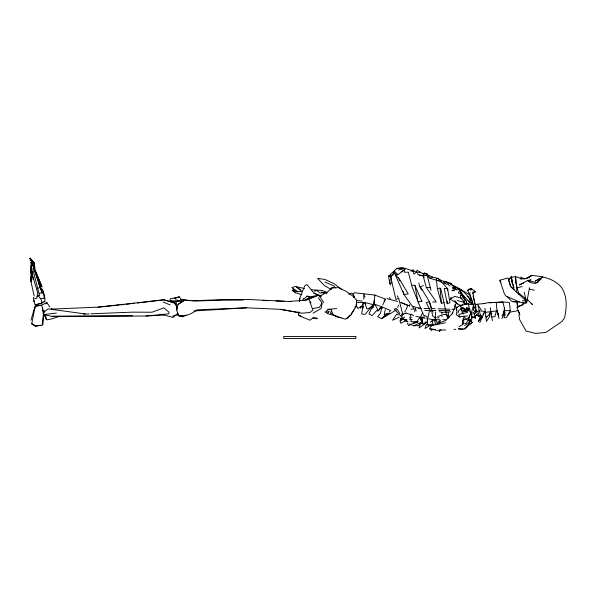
<?xml version="1.0" encoding="UTF-8"?>
<svg xmlns="http://www.w3.org/2000/svg" width="596" height="596" viewBox="0 0 596 596"><rect width="100%" height="100%" fill="white"/><g stroke="black" fill="none" stroke-linecap="round" stroke-linejoin="round"><path stroke-width="0.89" d="M42.614 310.374L42.629 307.752M440.109 320.559L440.072 322.272L438.939 323.181M43.806 302.366L44.856 301.39L44.931 298.447L40.483 298.387M428.189 276.551L430.081 278.25L432.934 277.125L438.351 278.541L447.626 288.68L449.95 302.746L447.223 303.751L447.291 301.092M447.581 290.453L447.626 288.68L444.191 288.494L447.223 303.751M464.172 302.373L464.299 298.738L461.431 294.454L466.683 301.889L466.407 304.496M398.411 269.906L405.578 268.498L404.364 269.869L404.282 272.193L408.387 272.216L411.62 285.149L414.92 285.447L421.901 301.516M454.882 307.529L455.001 304.839L455.888 303.915L452.17 313.891M435.236 318.562L435.594 311.991M511.711 278.28L511.465 276.641L508.612 279.442L510.683 286.609L525.761 300.585L525.612 303.386L519.392 301.971L511.696 301.323L507.36 296.786M450.859 284.679L450.941 283.212L447.522 282.906L444.497 281.573L445.041 283.554L443.32 282.869M525.657 302.649L525.739 301.174M30.791 280.008L31.32 271.329L32.065 271.262L33.085 279.502M42.942 324.418L43.553 314.718M31.268 274.801L30.932 280.008L31.327 281.744M363.165 308.072L363.292 306.314M516.561 292.033L516.866 287.741L515.577 276.678L511.271 277.177L511.636 279.628M298.79 311.894L298.484 315.433L309.965 320.231L312.952 317.906L317.079 318.033M299.699 301.278L299.997 297.747L304.698 285.901L306.918 284.515L314.055 293.217L320.544 296.443M177.444 312.9L177.288 314.673L172.549 316.141M390.052 279.926L389.717 283.525L390.656 285.067M177.958 301.569L172.631 301.501L170.054 300.6L170.255 298.745L179.605 297.099L181.929 300.868M31.223 264.46L30.418 271.724L31.119 273.303M374.236 300.593L374.623 304.183L371.829 308.84L374.236 300.593L374.862 295.087L354.352 292.733L353.279 294.409L353.994 297.65M471.935 304.541L472.36 300.838M30.843 281.781L32.065 271.262M429.343 311.112L427.533 320.29M468.307 319.91L471.369 321.996L471.846 318.249L471.004 312.654L469.804 311.358M462.667 324.507L462.898 322.771M463.122 321.035L463.569 317.571M356.527 302.634L363.344 302.53L361.72 314.047L365.11 314.375L373.148 304.601L364.625 302.515L366.957 309.004L372.038 306.918L373.148 304.601L368.946 313.988L372.165 315.575L376.836 310.382L377.916 311.008L381.976 306.888L390.633 310.568L389.255 311.812M494.658 302.455L502.83 302.001L504.447 308.192L503.411 314.405L504.618 310.68L502.167 315.776M529.509 287.667L526.67 303.036L524.175 292.122M299.274 301.36L299.758 298.611M31.744 323.762L35.164 306.225L41.705 305.107L43.612 312.96L42.115 325.52L35.164 325.535L31.744 323.762L35.611 326.638L40.498 325.155M34.724 308.855L35.238 306.225L41.765 305.107M384.271 314.576L389.434 313.116L386.491 314.502L384.271 314.576L385.247 309.659M469.767 315.09L468.94 318.696L466.325 323.39L462.459 323.218L462.891 321.207L464.187 319.97L463.338 318.838L462.734 321.438M34.091 300.183L34.963 304.832L42.063 302.984L35.745 305.01M471.339 313.064L473.589 304.928L473.634 310.62M462.138 307.648L461.535 310.047L464.791 310.576M414.503 311.864L415.501 308.08L416.127 311.015M177.981 304.467L183.717 300.742L177.981 304.467L176.55 309.838L178.77 315.507C185.378 316.908 191.815 313.824 196.926 309.86L246.55 307.819L280.515 309.324L301.896 313.168L309.92 312.505L312.878 310.054L309.778 301.889M471.332 316.498L471.972 314.129M489.517 315.649L490.664 311.641L490.277 307.618M30.992 320.208L34.479 308.147M397.718 307.543L398.448 305.159M457.922 313.138L458.756 310.441L461.915 308.788M295.452 292.755L292.554 290.632L293.15 288.74L295.452 292.755L301.874 294.767M409.81 317.966L411.039 314.025L413.557 315.701M469.715 315.008L468.94 317.474L466.445 319.523L463.338 318.838M360.356 308.281L362.301 305.815L363.344 302.53M473.649 305.115L469.506 294.305L470.073 292.681M470.922 290.252L471.488 288.628L475.452 291.735L472.494 293.508M468.277 318.86L470.505 319.806L469.074 323.896L464.805 329.096L461.356 329.23L458.369 328.597M411.292 319.91L410.726 321.46L417.394 322.429M406.286 313.116L402.695 314.219L398.657 298.134L395.967 299.572L390.253 275.33L390.305 277.229L393.71 272.871L394.388 271.053L397.815 274.734L404.364 269.869M439.9 329.767L439.222 331.488L441.092 329.625M481.203 309.853L477.776 304.608L480.175 314.152L482.008 317.78L482.44 316.849L478.357 321.4L480.689 315.545L481.859 316.409M501.929 318.577L504.67 312.133L504.447 308.192M405.98 309.734L407.887 305.375L409.675 305.741M31.156 260.772L31.342 260.355L42.078 292.271M479.802 322.592L484.861 311.559L479.378 310.695L475.556 312.289M382.766 304.914L385.515 299.132L374.862 295.087M422.676 312.587L420.366 317.4L420.403 319.173M432.532 325.751L432.994 324.783L432.055 319.97M330.683 289.552L331.406 288.062L333.708 287.421M175.5 303.736L176.274 302.194L178.442 300.57M331.547 310.874L330.288 313.235L332.762 313.563M404.803 311.887L405.585 310.449M529.36 280.56L531.021 279.837L527.572 280.56L530.351 282.66L535.67 283.495L541.466 278.757L539.998 278.332L537.585 282.742L527.572 280.56L519.414 284.895L523.564 283.093M507.65 315.329L510.303 310.59L509.394 302.418L502.83 302.001L497.816 302.381M354.039 309.816L350.925 314.204M461.237 306.21L450.189 299.08L451.269 297.352M522.729 304.735L524.04 302.641M321.758 303.573L319.344 307.357L312.356 308.616M469.879 315.336L470.765 313.965L469.76 309.331L464.388 310.106L464.724 311.656M470.505 319.806L468.039 323.546L464.53 325.565M468.583 324.641L466.608 327.636L464.291 328.441M478.357 321.4L481.859 316.103M482.864 314.584L484.861 311.559M490.039 316.007L486.418 321.43L484.913 308.363M401.324 317.035L403.388 314.085M401.056 315.329L402.725 313.235M509.252 279.39L511.465 276.641L512.329 283.13M463.934 310.658L462.042 312.997L463.159 314.032M409.81 319.151L411.396 317.206M383.921 301.032L385.515 299.132M380.814 307.67L377.916 311.008L376.91 307.841L374.623 304.183L381.976 306.888L380.367 313.451L377.678 316.707L381.686 318.651L397.308 309.391L399.834 313.399M346.835 318.8L349.755 315.515M411.851 323.345L416.321 322.548L419.882 317.214L421.61 322.175L418.429 325.625L413.698 325.766L409.161 323.829M476.204 315.187L478.111 313.176L479.288 316.461L476.204 315.187L477.612 315.18M45.676 303.915L46.905 302.619L49.692 306.933M452.908 312.997L445.666 320.559L432.696 325.371L445.346 322.786M326.005 293.59L331.406 288.062L338.722 287.637L346.44 291.541L353.383 296.54L356.602 300.131L356.311 305.808L350.835 315.217L345.308 319.158L336.829 316.7L332.732 314.278L331.309 309.868M474.49 316.841L475.541 315.768M391.17 279.978L391.132 276.462L394.612 273.005M475.37 311.015L473.5 312.84L470.87 313.042M391.892 282.742L389.717 283.525L388.562 276.127L396.869 268.446L401.935 267.455L412.976 270.919M327.919 312.624L329.365 311.298M467.569 290.446L469.104 289.053L471.488 288.628L467.569 290.446L469.506 294.305M387.191 313.675L381.686 318.651L386.491 314.502M468.061 310.851L464.448 311.343L468.061 310.851L469.76 309.331M406.479 320.372L400.743 323.3L400.065 320.931L404.647 317.012M458.987 326.779L462.965 324.41M177.884 313.421L173.064 317.422L160.831 314.196M431.176 330.72L433.217 329.044M303.662 299.006L307.514 296.1M429.91 327.472L431.303 326.422M466.631 326.653L472.702 322.175L466.668 326.437M471.25 318.078L472.755 317.042L471.265 316.454M437.844 322.309L440.101 320.752M426.021 323.151L419.033 327.956L420.5 323.613L423.257 323.382M431.839 324.008L425.008 328.582L426.483 324.388L429.15 325.23M528.883 277.371L531.774 275.456C542.583 276.32 554.6 278.704 561.678 287.652C567.571 296.912 566.669 307.558 564.561 317.817L561.834 321.572L545.861 332.449L535.543 333.41L526.082 331.018L519.541 319.426L518.952 314.636M460.112 317.34L456.141 314.628L456.886 311.715L456.052 307.961L460.611 304.958M461.304 294.782L460.254 295.467L461.207 298.983M400.065 320.931L402.337 319.463M427.086 321.728L422.929 324.38L421.655 317.661L425.261 318.346M326.034 311.164L329.156 309.25L330.773 309.533M401.19 271.806L403.567 270.353M362.301 305.815L357.831 308.49L355.954 304.847M450.189 299.08L454.778 296.361L461.282 298.097L465.968 304.616M539.998 278.332L535.379 281.066L542.949 276.827M313.079 313.131L321.073 308.542L322.242 303.029L318.309 297.732M324.217 293.716L319.612 296.376L323.74 302.448M430.193 322.183L434.648 319.65L429.008 319.009M304.273 300.511L310.255 297.113L317.199 295.653L306.366 300.19M186.108 315.046L182.845 316.826L179.739 315.5M465.282 304.183L460.03 306.195L462.854 304.273M525.285 278.704L531.774 275.456L527.43 278.325L521.008 278.988L518.617 277.445L515.577 276.678L515.734 282.854L518.609 293.113L526.231 299.147M432.994 324.783L430.692 325.915L427.719 324.641L426.9 316.476L423.637 315.195L418.027 301.934L414.92 285.447M42.443 304.765L46.905 302.619M399.253 317.169L392.57 320.253L396.72 314.129L398.121 314.889M410.92 324.529L408.454 325.654L407.56 323.352M413.386 323.397L415.844 322.265M413.698 325.766L421.61 322.175M37.63 288.419L41.921 286.616L35.075 269.995L34.382 263.112L30.12 258.12L30.754 260.743M518.393 306.523L522.372 304.921L523.817 302.753L522.372 304.973L516.807 307.119L519.935 314.532M519.392 301.971L505.855 296.063L504.261 293.545L499.873 280.209L507.911 278.012L510.683 286.609L514.154 289.455M317.199 295.653L305.003 300.228L288.769 301.472M475.258 305.01L477.679 304.109L484.831 303.535M41.601 302.567L44.856 301.39M423.383 285.626L420.336 286.683L429.44 301.718L431.817 308.646M464.582 308.49L463.226 308.959L462.459 308.385M451.902 290.848L454.51 289.961L452.58 288.3M59.876 316.208L52.418 318.733L46.846 319.806L43.873 314.755M437.695 316.543L441.234 315.381M42.525 311.097L43.962 310.62M348.541 294.23L351.998 293.098L354.538 296.711M424.188 273.087L426.751 273.475L430.081 278.25L437.3 280.463L439.841 279.695L443.282 281.223L445.041 283.554M436.309 279.382L437.382 288.568L441.413 303.304L444.013 302.537L440.697 288.494M462.459 323.218L463.524 322.92M36.907 296.443L38.546 295.996L41.236 299.863L42.011 303.193M438 288.591L440.042 288.047L441.413 303.304M463.181 297.955L460.909 292.941L458.868 293.485L458.443 291.831M311.03 296.801L313.95 296.033L315.403 296.599M473.552 313.98L475.124 313.57L476.584 311.44L474.49 310.769M182.54 315.597L179.426 316.387L176.58 314.353M314.256 291.228L316.841 290.58L320.484 293.187M39.239 293.463L43.53 292.398L44.424 296.748M467.547 312.364L458.875 314.494L459.337 316.528M34.568 298.7L36.922 298.127L37.734 292.919L31.32 271.329M418.027 301.934L421.864 301.025M295.318 286.475L291.921 287.51L297.814 291.921M483.55 303.669L487.848 302.731L492.989 302.552M516.866 287.741L522.185 286.587M301.531 291.198L299.252 291.69L292.554 290.632M432.741 302.016L436.242 301.896L426.259 287.376L423.167 275.926L427.123 275.076L431.005 290.334M518.215 310.628L510.318 312.058L506.213 317.623L504.097 317.683L504.67 312.133L505.192 315.373M447.425 283.882L450.941 283.212L451.507 284.583M396.631 308.609L394.165 309.019L403.268 318.659L407.887 321.825L404.58 320.536M458.771 316.759L467.614 315.94M485.695 312.364L490.352 311.663L489.368 314.211L486.515 317.437L486.008 316.297M489.659 302.746L496.326 302.358L496.557 307.312L499.031 318.54M492.035 317.02L494.963 316.58L496.431 310.896L490.664 311.641L492.408 320.626M439.341 311.693L441.897 312.326L450.703 311.827M475.452 291.735L472.74 292.122L475.034 304.914M464.82 304.295L468.359 303.789L469.32 308.423L464.016 309.182M468.963 304.623L472.144 304.183M463.368 307.827L460.507 308.214L463.181 307.99M454.882 288.01L457.385 287.689L453.943 286.877L455.433 287.786L453.943 286.877M131.887 303.677L134.636 303.349M137.378 303.014L140.127 302.679M141.96 302.455L163.922 299.795L176.103 303.357L177.072 308.847M44.253 314.785L52.09 316.327L145.99 316.014L168.72 313.839L169.085 312.274L163.893 307.871L151.987 312.23L132.394 312.148L90.927 313.794M56.344 313.064L44.38 314.45L42.763 313.086L48.157 308.884L85.161 313.928M51.763 309.078L98.005 307.156L163.922 299.795L175.924 303.58M522.446 300.935L525.761 300.585M98.005 307.156L119.066 305.003M120.899 304.817L124.564 304.444M126.397 304.258L130.055 303.885M323.233 292.919L325.982 292.658M402.099 319.568L400.445 318.927L403.268 318.659M327.644 309.421L336.666 308.601M354.717 306.97L356.52 306.806M400.445 318.927L406.993 319.717M473.433 306.933L475.258 306.813M193.916 310.978L246.55 307.819M436.577 330.422L445.689 329.879M453.891 329.387L455.709 329.283M458.443 329.119L463.003 328.843M145.99 316.014L163.595 315.046M83.552 314.085L89.087 313.868M410.994 309.175L414.28 309.041L403.991 294.513L395.126 274.518L397.815 274.734M191.681 300.794L222.822 299.587L243.28 300.079M491.126 302.53L496.326 302.358M442.753 319.724L446.076 319.62M504.976 310.665L510.303 310.59M396.869 268.446L404.289 268.394M52.09 316.327L132.386 315.791M321.184 292.837L326.541 292.815M424.866 310.553L436.004 310.516M438.79 310.501L449.928 310.464M435.78 319.732L439.945 319.717M37.213 295.549L39.567 295.571L32.698 268.915M414.756 321.818L418.437 321.862M410.048 319.553L412.261 319.583M466.4 303.751L468.359 303.789L467.227 303.647M262.806 300.555L268.386 300.689M436.674 317.802L439.11 317.869M361.057 306.508L362.912 306.56M371.248 306.813L373.103 306.873M418.496 308.244L421.275 308.333M424.054 308.415L429.619 308.586M431.467 308.639L435.177 308.75M437.956 308.832L449.995 309.197M451.85 309.257L454.629 309.339M436.205 278.466L438.351 278.541M275.821 300.905L284.143 301.271M424.747 316.908L420.366 317.4L415.963 316.193M180.774 299.535L189.848 300.682M443.126 314.479L446.367 314.643M319.359 296.324L321.162 296.421M410.949 271.016L413.103 271.143M311.671 289.79L322.16 290.431L326.913 292.368M426.259 287.376L430.543 287.712M356.609 300.585L362.234 301.047M170.054 300.6L182.398 301.628L181.221 300.905L175.455 299.87M512.851 301.755L517.179 302.135L518.036 307.611M361.057 306.56L362.897 306.724M370.287 307.387L373.059 307.64M379.525 308.221L382.297 308.467M452.163 290.371L454.308 290.565M180.811 299.579L195.637 301.025L247.139 299.43L291.548 301.598M443.99 281.297L446.099 281.506L449.235 283.234M467.532 296.853L469.231 297.039M421.901 275.479L419.204 275.173L417.185 273.676M455.649 287.488L457.385 287.689M306.418 296.152L309.883 296.577M469.32 308.423L466.325 307.67M423.629 275.747L419.204 275.173L423.607 275.97M388.562 276.127L391.132 276.462M317.072 294.923L321.669 295.653M326.466 311.73L328.545 312.058M280.515 309.324L299.222 312.691M424.866 322.108L427.205 322.555M529.36 289.187L534.411 290.178M339.325 317.31L341.016 317.653L336.829 316.7M412.358 306.284L420.791 308.549M424.248 273.996L422.817 273.706L424.494 273.087L427.123 275.076M312.952 317.906L317.355 318.83M427.719 324.641L430.93 325.379M386.923 298.589L397.636 301.494M457.393 300.481L463.107 302.142L464.589 304.183M321.281 291.988L324.5 292.949M405.638 313.027L411.352 314.762M457.609 288.516L461.021 289.701L469.074 294.513M334.781 315.545L336.33 316.103L327.577 313.66L324.827 311.79M427.354 274.935L432.398 276.864M304.481 288.606L295.988 286.542L300.377 289.529M457.877 288.442C463.666 290.557 467.86 296.011 471.101 301.04M437.3 280.463L441.621 282.191M401.115 302.656L407.887 305.375L400.728 302.343M163.155 302.045L170.188 304.884M444.75 283.473L446.858 284.359M325.006 282.057L333.656 285.76L335.57 287.793M314.055 293.217L320.849 296.13M412.745 270.532L416.611 272.26L419.912 272.432L419.331 271.493L424.292 274.749M393.71 272.871L395.349 273.616M451.492 284.903L461.021 289.701L450.807 284.098M475.608 318.234L471.391 315.94L473.775 317.869M524.473 279.114L520.815 277.095L521.008 278.988M331.383 289.522L324.425 285.566L317.579 278.362L324.88 279.442L334.155 283.703L341.493 289.41M457.698 289.075L459.956 290.394L462.511 294.409L470.244 303.208L469.79 298.648M452.319 287.056L456.931 289.783M459.233 291.139L461.542 292.502M41.221 288.673L42.554 289.485L44.842 298.231L43.702 296.964M453.079 287.548L456.908 289.88M456.499 306.985L457.706 307.73M467.1 319.94L463.949 316.476M473.447 307.186L474.9 308.214M444.013 302.537L446.575 315.202L449.16 317.906M531.021 303.379L532.511 304.489L527.363 299.565M296.555 287.153L301.74 291.25M418.481 271.284L417.051 270.13L416.611 272.26L413.848 274.004L412.834 269.675L413.825 271.18M405.444 319.836L407.887 321.825M470.177 321.02L471.369 321.996M464.388 310.106L465.871 311.35M448.065 284.441L450.002 286.095M475.481 309.004L476.36 310.598L478.446 312.446M51.1 308.318L52.388 309.488M395.126 274.518L399.38 279.077L408.245 293.88L403.991 294.513L402.97 291.086M466.81 308.117L468.605 310.062M299.997 315.388L301.144 316.655M447.171 314.688L448.728 316.498L448.125 312.207M34.382 263.112L30.105 258.12L30.783 260.616M454.703 300.585L457.594 303.997M398.284 277.773L399.894 280.791M30.821 259.953L29.837 258.56L33.741 264.117L34.62 270.293L40.468 285.514L41.921 286.616L35.119 270.331M308.691 299.378L311.067 302.805M468.769 301.032L470.244 303.208M422.065 290.379L419.606 286.594L418.854 283.011M423.167 275.926L424.151 277.498M462.071 294.372L466.683 301.889M397.241 295.825L398.18 297.359M461.267 310.114L463.01 313.064M364.625 302.515L365.713 304.698M434.439 319.56L435.229 321.184M511.994 282.079L514.028 287.622M430.558 311.47L426.341 302.597L429.44 301.718L432.86 316.312L434.789 317.303L437.799 324.09M43.717 310.121L44.707 312.23M446.575 315.202L448.036 318.443M30.396 271.724L31.446 274.093M42.972 291.101L43.53 292.398M365.035 297.136L363.776 294.163L363.798 299.267M411.657 285.856L417.587 300.511M518.192 310.598L519.57 314.025M499.873 280.209L500.878 282.742M38.308 282.646L42.309 292.748M389.657 297.568L390.298 299.207M426.751 273.475L427.347 275.009M31.312 264.259L30.642 262.545L31.789 262.657L42.279 293.351M456.052 307.961L456.976 310.345M469.633 293.739L470.512 296.085M40.096 287.399L40.729 289.097M524.927 298.06L525.799 300.548M40.282 287.123L41.176 289.701M40.252 286.765L41.139 289.328M432.413 310.374L433.009 312.11M298.142 311.969L298.849 314.129M474.297 313.772L475.653 317.959L475.578 316.498M490.664 311.641L491.439 314.04M475.355 307.402L476.36 310.598M308.847 296.227L309.577 298.656M175.373 305.003L174.866 303.319L176.319 305.785L176.982 309.942M518.192 292.755L518.639 294.424M473.068 295.996L476.062 307.789M511.271 277.177L513.841 288.889M421.655 317.661L422.773 322.19M516.985 303.587L517.745 306.925M31.007 281.781L34.181 296.085M434.514 319.866L435.46 324.38M479.028 315.165L479.288 316.461M460.909 292.941L461.356 295.489M470.803 296.875L471.414 300.406M471.727 302.172L472.181 304.817M309.264 296.361L309.54 298.179M45.49 314.517L46.235 319.858M512.046 280.746L512.389 283.212M517.179 302.135L517.693 306.381M409.512 304.549L409.72 306.322M31.491 271.918L31.007 265.436L31.469 265.98L31.573 269.697M441.897 312.326L442.061 316.61M303.029 298.559L303.081 300.399M33.629 297.344L33.681 301.732M471.615 298.536L471.637 300.354M31.342 260.355L31.357 262.888M178.331 297.039L174.643 298.186L179.605 297.099L178.331 297.039M355.827 336.561L283.726 336.561L283.726 338.476L355.827 338.476L355.827 336.561M435.602 329.901L429.664 328.806L435.602 329.901M498.636 315.82L496.826 310.859L498.636 315.82"/></g></svg>
